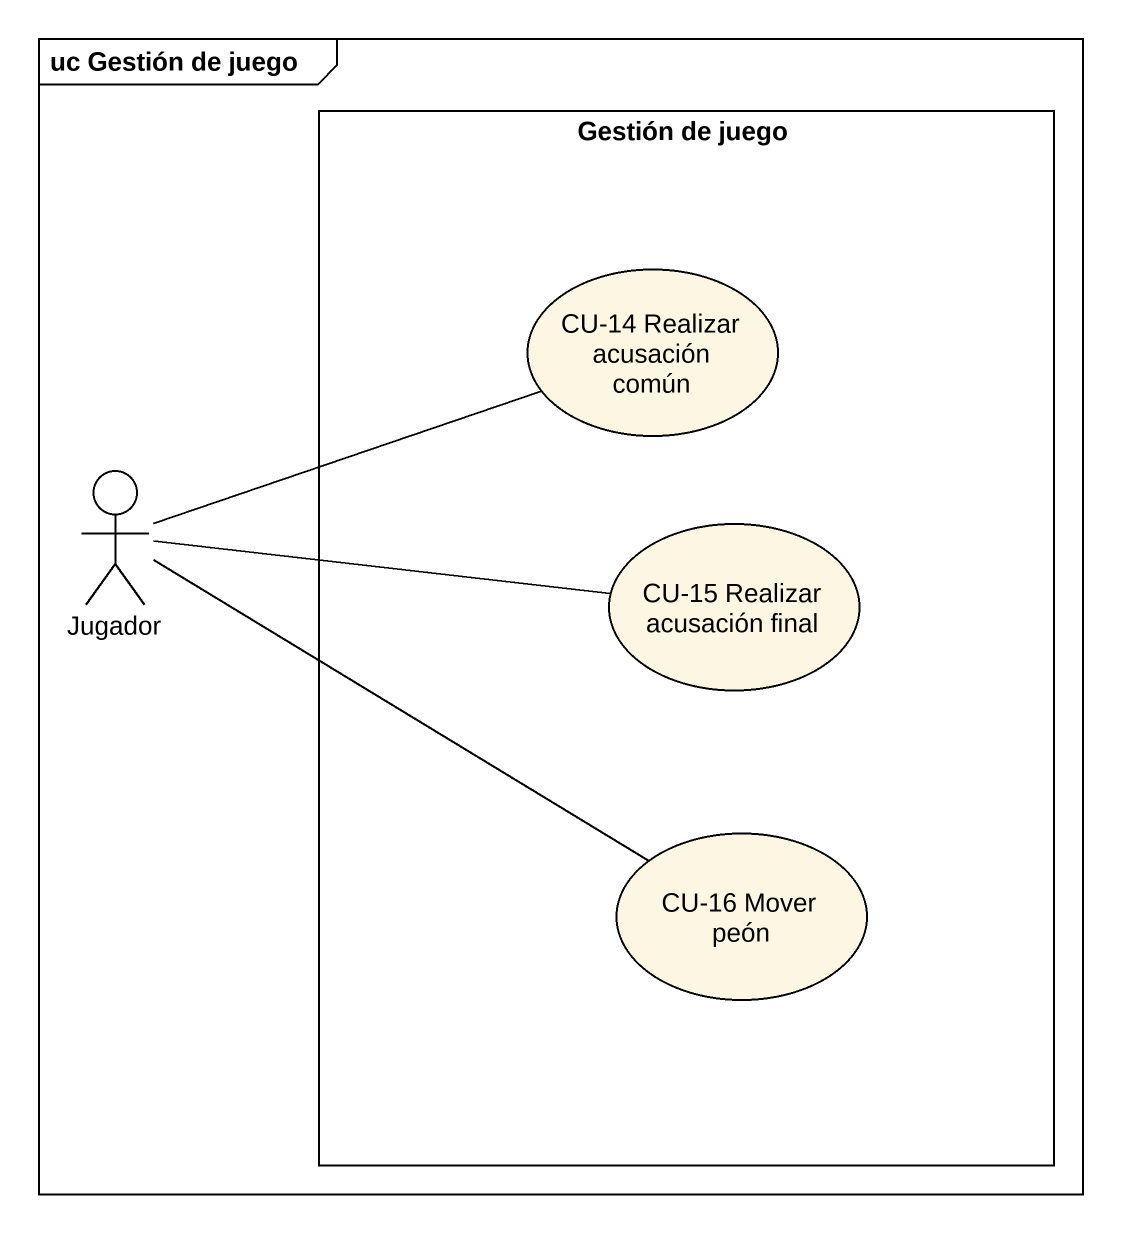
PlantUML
@startuml
mainframe uc Gestión de juego
rectangle "Gestión de juego" as Gestión_de_juego {
  usecase "CU-14 Realizar acusación común" as CU_14_Realizar_acusación
  usecase "CU-15 Realizar acusación final" as CU_15_Realizar_acusación
  usecase "CU-16 Mover peón" as CU_16_Mover_peón
}
actor Jugador
Jugador -right- CU_14_Realizar_acusación
Jugador -right- CU_15_Realizar_acusación
Jugador -right- CU_16_Mover_peón
@enduml
